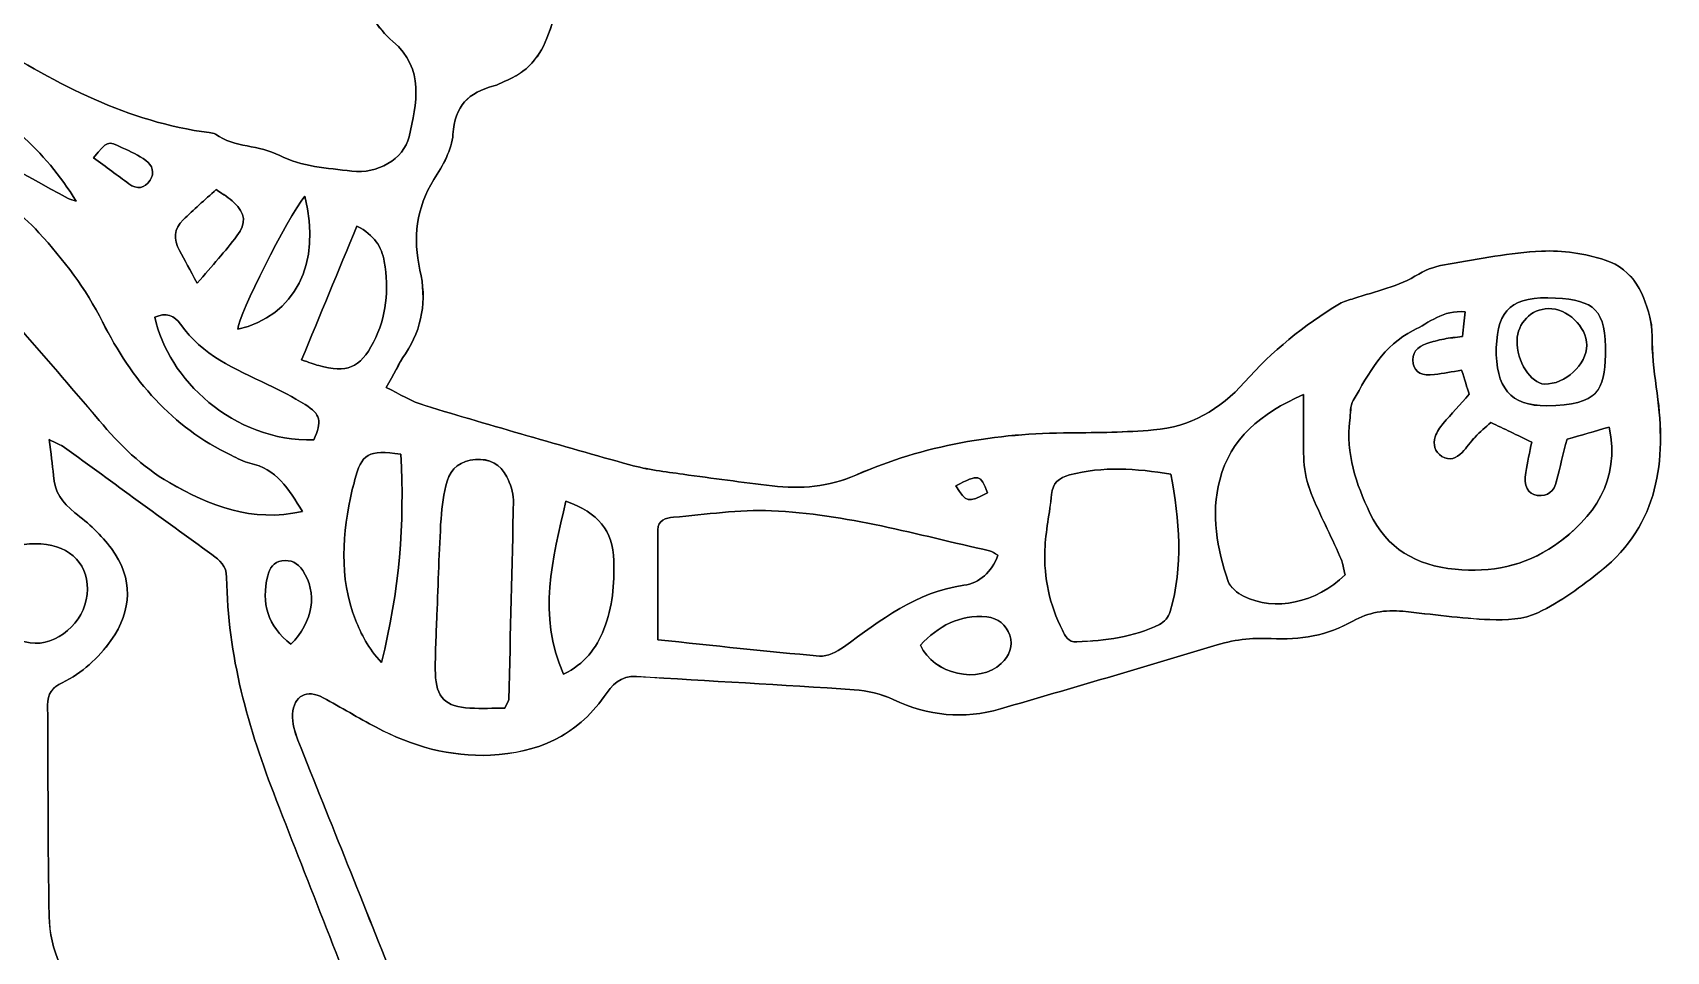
# Model space of a CAD drawing. Extents: x 0 to 300, y 0 to 232.
# Drawn here: x 148.93 to 198.82, y 76.62 to 104.66 of the extents above; entities that cross this region are included whole.
import ezdxf

# ---------------------------------------------------------------- set-up
doc = ezdxf.new("R2010")
doc.units = 0
doc.layers.get('0').update_dxf_attribs({"linetype": 'CONTINUOUS'})

msp = doc.modelspace()

# ---------------------------------------------------------------- linework, layer by layer
at = {"color": 7}
for points in [[(150.793053, 100.84202)], [(150.793053, 100.84202)], [(150.257763, 99.521182)], [(150.257763, 99.521182)], [(157.239132, 99.670994)], [(157.239132, 99.670994)], [(158.834555, 98.759385)], [(158.834555, 98.759385)], [(153.957427, 97.015438)], [(153.957427, 97.015438)], [(152.665492, 95.976482)], [(152.665492, 95.976482)], [(193.624642, 95.045413)], [(193.624642, 95.045413)], [(196.386082, 95.120677)], [(196.386082, 95.120677)], [(187.741467, 93.61497)], [(187.741467, 93.61497)], [(194.706381, 92.166355)], [(194.706381, 92.166355)], [(177.116095, 90.828918)], [(177.116095, 90.828918)], [(183.686804, 91.189784)], [(183.686804, 91.189784)], [(165.214529, 90.36088)], [(165.214529, 90.36088)], [(157.169878, 90.044514)], [(157.169878, 90.044514)], [(149.007181, 89.061505)], [(149.007181, 89.061505)], [(156.81588, 85.990853)], [(156.81588, 85.990853)], [(168.022902, 86.129218)], [(168.022902, 86.129218)], [(176.038935, 85.96753)], [(176.038935, 85.96753)], [(159.585334, 85.432527)], [(159.585334, 85.432527)], [(163.354538, 84.041576)], [(163.354538, 84.041576)]]:
    msp.add_lwpolyline(points, close=True, dxfattribs=at)
for points in [[(164.683675, 104.623815), (164.979723, 105.489207), (165.288076, 106.351451), (165.631485, 107.198813)], [(165.631914, 107.198527), (165.288505, 106.351165), (164.980152, 105.488921), (164.684104, 104.623529)], [(159.928028, 104.398453), (159.455411, 104.803819), (159.125881, 105.337105), (158.972062, 105.95653)], [(158.972205, 105.95653), (159.125881, 105.337105), (159.455554, 104.803819), (159.928171, 104.398453)], [(147.593765, 104.366688), (149.692855, 103.096216), (151.833011, 101.930198), (154.321727, 101.612688)], [(154.32187, 101.612688), (151.833154, 101.930198), (149.692998, 103.096216), (147.593908, 104.366688)], [(160.424254, 101.488202), (160.653766, 102.496538), (160.912897, 103.553523), (159.928028, 104.398453)], [(159.928171, 104.398453), (160.91304, 103.553523), (160.653909, 102.496538), (160.424397, 101.488202)], [(163.33007, 103.170622), (164.016459, 103.436478), (164.44615, 103.92927), (164.683675, 104.623815)], [(164.684104, 104.623529), (164.446579, 103.928984), (164.016889, 103.436191), (163.330499, 103.170335)], [(150.257763, 99.521182), (149.296933, 101.086413), (147.996842, 102.229966), (146.347905, 102.962716)], [(146.347905, 102.962573), (147.996842, 102.229966), (149.296933, 101.086556), (150.257763, 99.521182)], [(161.766269, 101.558315), (161.817781, 102.42528), (162.246613, 102.838945), (163.014706, 103.036835)], [(163.015135, 103.036549), (162.247186, 102.838659), (161.818353, 102.424994), (161.766699, 101.558028)], [(163.014706, 103.036835), (163.124024, 103.065023), (163.22347, 103.129269), (163.33007, 103.170622)], [(163.330499, 103.170335), (163.223899, 103.129126), (163.124453, 103.06488), (163.015135, 103.036549)], [(145.69371, 101.991726), (147.130449, 101.190867), (148.570765, 100.396876), (150.01151, 99.603314)], [(150.01151, 99.603171), (148.570908, 100.396732), (147.130449, 101.190867), (145.69371, 101.991583)], [(150.793053, 100.84202), (151.210581, 101.363001), (151.213157, 101.368581), (151.669462, 101.151947)], [(151.669462, 101.151947), (151.213014, 101.368438), (151.210581, 101.362857), (150.793053, 100.84202)], [(154.321727, 101.612688), (154.388835, 101.604103), (154.46739, 101.600096), (154.518186, 101.563323)], [(154.518329, 101.563323), (154.467533, 101.600096), (154.388978, 101.604103), (154.32187, 101.612688)], [(154.518186, 101.563323), (155.099406, 101.143791), (155.841313, 101.244954), (156.481915, 100.910273)], [(156.482058, 100.910273), (155.841456, 101.245097), (155.099549, 101.143934), (154.518329, 101.563323)], [(158.679878, 100.436511), (159.446968, 100.339927), (160.266429, 100.79523), (160.424254, 101.488202)], [(160.424397, 101.488202), (160.266429, 100.79523), (159.447112, 100.34007), (158.680021, 100.436511)], [(161.18648, 100.184677), (161.449188, 100.604924), (161.738367, 101.088416), (161.766269, 101.558315)], [(161.766699, 101.558028), (161.73894, 101.088273), (161.449617, 100.604638), (161.186909, 100.184391)], [(150.793053, 100.84202), (151.176813, 100.559995), (151.52337, 100.304584), (151.870786, 100.050318)], [(151.870786, 100.050318), (151.52337, 100.304584), (151.17667, 100.559995), (150.793053, 100.84202)], [(152.387474, 100.759459), (152.16855, 100.918572), (151.916001, 101.035045), (151.669462, 101.151947)], [(151.669462, 101.151947), (151.916001, 101.035045), (152.168407, 100.918572), (152.387474, 100.759459)], [(156.481915, 100.910273), (157.123375, 100.575019), (157.933678, 100.530519), (158.679878, 100.436511)], [(158.680021, 100.436511), (157.933821, 100.530376), (157.123518, 100.575019), (156.482058, 100.910273)], [(152.517111, 100.156775), (152.671359, 100.38643), (152.585793, 100.61537), (152.387474, 100.759459)], [(152.387474, 100.759459), (152.585936, 100.61537), (152.671359, 100.386573), (152.517111, 100.156775)], [(149.120649, 98.557775), (148.559461, 99.170904), (147.904694, 99.671423), (147.134455, 99.998664)], [(147.134741, 99.998664), (147.90498, 99.671423), (148.559747, 99.170904), (149.120935, 98.557775)], [(151.870786, 100.050318), (152.121904, 99.866308), (152.349556, 99.907374), (152.517111, 100.156775)], [(152.517111, 100.156775), (152.349556, 99.907374), (152.121904, 99.866308), (151.870786, 100.050318)], [(154.539219, 99.875036), (154.183934, 99.552947), (153.843529, 99.262051), (153.524159, 98.949548)], [(153.524302, 98.949548), (153.843529, 99.262051), (154.183934, 99.552947), (154.539363, 99.875036)], [(155.079231, 99.482548), (154.939291, 99.620627), (154.759288, 99.717784), (154.539219, 99.875036)], [(154.539363, 99.875036), (154.759431, 99.71764), (154.939578, 99.620627), (155.079374, 99.482548)], [(160.758935, 97.415367), (160.537866, 98.387502), (160.640173, 99.3107), (161.18648, 100.184677)], [(161.186909, 100.184391), (160.640602, 99.310557), (160.538295, 98.387215), (160.759365, 97.415081)], [(150.01151, 99.603314), (150.085772, 99.562105), (150.175202, 99.547939), (150.257763, 99.521182)], [(150.257763, 99.521182), (150.175345, 99.547939), (150.085916, 99.562105), (150.01151, 99.603171)], [(155.171236, 98.457471), (155.467283, 98.849387), (155.426217, 99.140283), (155.079231, 99.482548)], [(155.079374, 99.482548), (155.42636, 99.140283), (155.467426, 98.849387), (155.171379, 98.457471)], [(157.239132, 99.670994), (156.688676, 98.968436), (155.240776, 96.073781), (155.192413, 95.610321)], [(155.192413, 95.610321), (156.937218, 96.003525), (157.767983, 97.6134), (157.239132, 99.670994)], [(157.239132, 99.670994), (157.767983, 97.6134), (156.937362, 96.003525), (155.192413, 95.610321)], [(155.192413, 95.610321), (155.240776, 96.073781), (156.688676, 98.968436), (157.239132, 99.670994)], [(153.524159, 98.949548), (153.245711, 98.677253), (153.226823, 98.352874), (153.411549, 98.014473)], [(153.411692, 98.014473), (153.226966, 98.352874), (153.245854, 98.677253), (153.524302, 98.949548)], [(151.067065, 95.831248), (150.5561, 96.847024), (149.878868, 97.7293), (149.120649, 98.557775)], [(149.120935, 98.557775), (149.879154, 97.7293), (150.556243, 96.847024), (151.067351, 95.831248)], [(153.957427, 97.015438), (154.419169, 97.559313), (154.818669, 97.990578), (155.171236, 98.457471)], [(155.171379, 98.457471), (154.818669, 97.990721), (154.419169, 97.559313), (153.957427, 97.015438)], [(157.143264, 94.677106), (157.708316, 96.041014), (158.260489, 97.373728), (158.834555, 98.759385)], [(158.834555, 98.759385), (158.260489, 97.373728), (157.708316, 96.041014), (157.143407, 94.67725)], [(159.66904, 97.675499), (159.590771, 98.129229), (159.367412, 98.474928), (158.834555, 98.759385)], [(158.834555, 98.759385), (159.367412, 98.474928), (159.590771, 98.129229), (159.668897, 97.675356)], [(146.422453, 98.063695), (147.944329, 96.325471), (149.46878, 94.589108), (150.963326, 92.827418)], [(150.963613, 92.827418), (149.469066, 94.589108), (147.944472, 96.325328), (146.422739, 98.063695)], [(153.411549, 98.014473), (153.573094, 97.718569), (153.734783, 97.422664), (153.957427, 97.015438)], [(153.957427, 97.015438), (153.734783, 97.422664), (153.573094, 97.718569), (153.411692, 98.014473)], [(194.999424, 97.994012), (194.047465, 97.948367), (193.100656, 97.756773), (192.156424, 97.598662)], [(192.156853, 97.598375), (193.101229, 97.756344), (194.047894, 97.947938), (194.999853, 97.993725)], [(196.951134, 97.720429), (196.332997, 97.920465), (195.646751, 98.025205), (194.999424, 97.994012)], [(194.999853, 97.993725), (195.647037, 98.024918), (196.333283, 97.920179), (196.951563, 97.720143)], [(159.668897, 97.675356), (159.816134, 96.819695), (159.737436, 95.98707), (159.338222, 95.213541)], [(159.338365, 95.213684), (159.737436, 95.987213), (159.816277, 96.819838), (159.66904, 97.675499)], [(160.312217, 94.858398), (160.833341, 95.649384), (160.968701, 96.49274), (160.758935, 97.415367)], [(160.759365, 97.415081), (160.96913, 96.492454), (160.83377, 95.649098), (160.312646, 94.858112)], [(191.254116, 97.29503), (190.63927, 96.909697), (189.944867, 96.768183), (189.274361, 96.54926)], [(189.27479, 96.548974), (189.945297, 96.767897), (190.639699, 96.90941), (191.254545, 97.294744)], [(192.156424, 97.598662), (191.845781, 97.546721), (191.516538, 97.459438), (191.254116, 97.29503)], [(191.254545, 97.294744), (191.516967, 97.459152), (191.846211, 97.546435), (192.156853, 97.598375)], [(198.344088, 95.826097), (198.167375, 96.667164), (197.818958, 97.439406), (196.951134, 97.720429)], [(196.951563, 97.720143), (197.819387, 97.439119), (198.167805, 96.666878), (198.344517, 95.825811)], [(188.833795, 96.384566), (187.750339, 95.732232), (186.774484, 94.940244), (185.93728, 93.995296)], [(185.93771, 93.99501), (186.775056, 94.939958), (187.750768, 95.732089), (188.834224, 96.38428)], [(189.274361, 96.54926), (189.125121, 96.500467), (188.965865, 96.464123), (188.833795, 96.384566)], [(188.834224, 96.38428), (188.966294, 96.46398), (189.12555, 96.500324), (189.27479, 96.548974)], [(195.431691, 96.561708), (194.118579, 96.635971), (193.655263, 96.223164), (193.624642, 95.045413)], [(193.624642, 95.045413), (193.655263, 96.223164), (194.118579, 96.635971), (195.431691, 96.561852)], [(195.431691, 96.561852), (196.604004, 96.495745), (196.992343, 96.220588), (196.956285, 94.827634)], [(196.956285, 94.827491), (196.992343, 96.220445), (196.604004, 96.495602), (195.431691, 96.561708)], [(154.997814, 91.760989), (153.177458, 92.62452), (151.951058, 94.074709), (151.067065, 95.831248)], [(151.067351, 95.831248), (151.951344, 94.074709), (153.177744, 92.62452), (154.9981, 91.760989)], [(153.447464, 95.768147), (153.274042, 96.01998), (152.986437, 96.131731), (152.665492, 95.976482)], [(152.665492, 95.976482), (152.986437, 96.131731), (153.274042, 96.020123), (153.447464, 95.768147)], [(152.665492, 95.976482), (153.048966, 94.100036), (155.055764, 92.170934), (157.520871, 92.228741)], [(157.520871, 92.228741), (155.055764, 92.170934), (153.048823, 94.099893), (152.665492, 95.976482)], [(191.089422, 95.571688), (191.569051, 95.807066), (191.995021, 96.206709), (192.670965, 96.141461)], [(192.671252, 96.141318), (191.995308, 96.206566), (191.569337, 95.80678), (191.089708, 95.571545)], [(192.670965, 96.141461), (192.643636, 95.890772), (192.618166, 95.656395), (192.588976, 95.389681)], [(192.589263, 95.389538), (192.618452, 95.656252), (192.643922, 95.890629), (192.671252, 96.141318)], [(195.213196, 96.240907), (194.683774, 96.226312), (194.268677, 95.802917), (194.258948, 95.267627)], [(194.258948, 95.267627), (194.268677, 95.802917), (194.683774, 96.226312), (195.213196, 96.240907)], [(195.213196, 96.240907), (195.791698, 96.256933), (196.384795, 95.690593), (196.386082, 95.120677)], [(196.386082, 95.120677), (196.384651, 95.69045), (195.791698, 96.25679), (195.213196, 96.240907)], [(198.381291, 95.210393), (198.376712, 95.416152), (198.386013, 95.62692), (198.344088, 95.826097)], [(198.344517, 95.825811), (198.386442, 95.626633), (198.377141, 95.415866), (198.38172, 95.210106)], [(156.104451, 93.922607), (155.115718, 94.390646), (154.104807, 94.813469), (153.447464, 95.768147)], [(153.447464, 95.768147), (154.10495, 94.813326), (155.115718, 94.390503), (156.104451, 93.922607)], [(189.253184, 93.434251), (189.731381, 94.258433), (190.179817, 95.12497), (191.089422, 95.571688)], [(191.089708, 95.571545), (190.180103, 95.124826), (189.731668, 94.258147), (189.25347, 93.434108)], [(192.02693, 95.310697), (191.849072, 95.274925), (191.671644, 95.230139), (191.500369, 95.170614)], [(191.500655, 95.170471), (191.671787, 95.229996), (191.849359, 95.274782), (192.027216, 95.310554)], [(192.588976, 95.389681), (192.379211, 95.361207), (192.201067, 95.345753), (192.02693, 95.310697)], [(192.027216, 95.310554), (192.201353, 95.34561), (192.379497, 95.361063), (192.589263, 95.389538)], [(159.338222, 95.213541), (158.927276, 94.417117), (158.522196, 94.262154), (157.668537, 94.501109)], [(157.66868, 94.501252), (158.522339, 94.262154), (158.927419, 94.417117), (159.338365, 95.213684)], [(159.727133, 93.831461), (159.949634, 94.224951), (160.111895, 94.554195), (160.312217, 94.858398)], [(160.312646, 94.858112), (160.112467, 94.553908), (159.950063, 94.224665), (159.727563, 93.831175)], [(191.500369, 95.170614), (191.215053, 95.071455), (191.019023, 94.894313), (191.085988, 94.55863)], [(191.086274, 94.558487), (191.01931, 94.894313), (191.215339, 95.071312), (191.500655, 95.170471)], [(193.624642, 95.045413), (193.593163, 93.83189), (194.06206, 93.26226), (195.160397, 93.273993)], [(195.160397, 93.274136), (194.061916, 93.26226), (193.593163, 93.831747), (193.624642, 95.045413)], [(194.258948, 95.267627), (194.247214, 94.628171), (194.674044, 93.952513), (195.099013, 93.937918)], [(195.099013, 93.937918), (194.674044, 93.952513), (194.247214, 94.628171), (194.258948, 95.267627)], [(195.099013, 93.937918), (195.719439, 93.916884), (196.387656, 94.530871), (196.386082, 95.120677)], [(196.386082, 95.120677), (196.387656, 94.530871), (195.719439, 93.916884), (195.099013, 93.937918)], [(196.956285, 94.827634), (196.929098, 93.777374), (196.767124, 93.291307), (195.160397, 93.274136)], [(195.160397, 93.273993), (196.767124, 93.291164), (196.928955, 93.777374), (196.956285, 94.827491)], [(198.535253, 93.655464), (198.464424, 94.175013), (198.393167, 94.687409), (198.381291, 95.210393)], [(198.38172, 95.210106), (198.393596, 94.687123), (198.464854, 94.174727), (198.535682, 93.655177)], [(157.668537, 94.501109), (157.51758, 94.543463), (157.370916, 94.600269), (157.143264, 94.677106)], [(157.143407, 94.67725), (157.371059, 94.600412), (157.517723, 94.543463), (157.66868, 94.501252)], [(191.085988, 94.55863), (191.139503, 94.289483), (191.363577, 94.177446), (191.741042, 94.226668)], [(191.741328, 94.226525), (191.363864, 94.177303), (191.139789, 94.28934), (191.086274, 94.558487)], [(191.741042, 94.226668), (192.005467, 94.261009), (192.267746, 94.311376), (192.565939, 94.360454)], [(192.566226, 94.360311), (192.268032, 94.311232), (192.005753, 94.261009), (191.741328, 94.226525)], [(192.565939, 94.360454), (192.656943, 94.069558), (192.730204, 93.835324), (192.79631, 93.623412)], [(192.796596, 93.623269), (192.73049, 93.835181), (192.657086, 94.069415), (192.566226, 94.360311)], [(157.250579, 93.313199), (156.886279, 93.544428), (156.495365, 93.737596), (156.104451, 93.922607)], [(156.104451, 93.922607), (156.495222, 93.737596), (156.886279, 93.544428), (157.250579, 93.313199)], [(160.911752, 93.277856), (160.508819, 93.398336), (160.140512, 93.634573), (159.727133, 93.831461)], [(159.727563, 93.831175), (160.141085, 93.634287), (160.509248, 93.39805), (160.912182, 93.27757)], [(185.93728, 93.995296), (185.186502, 93.147933), (184.27432, 92.630959), (183.154377, 92.535949)], [(183.154806, 92.535663), (184.27475, 92.630673), (185.186931, 93.147647), (185.93771, 93.99501)], [(157.520871, 92.228741), (157.762403, 92.80896), (157.728777, 93.009568), (157.250579, 93.313199)], [(157.250579, 93.313199), (157.728777, 93.009568), (157.762259, 92.80896), (157.520871, 92.228741)], [(187.741467, 93.61497), (186.409039, 93.035324), (185.508734, 92.274672), (185.177916, 91.004916)], [(185.178059, 91.005059), (185.508734, 92.274672), (186.409182, 93.035324), (187.741467, 93.61497)], [(187.751054, 91.584276), (187.717285, 92.217294), (187.741467, 92.85346), (187.741467, 93.61497)], [(187.741467, 93.61497), (187.741467, 92.85346), (187.717285, 92.217294), (187.751197, 91.584419)], [(189.15288, 92.833141), (189.178778, 93.035896), (189.157745, 93.269844), (189.253184, 93.434251)], [(189.25347, 93.434108), (189.158031, 93.2697), (189.178922, 93.035753), (189.153166, 92.832998)], [(192.79631, 93.623412), (192.512568, 93.306617), (192.249144, 93.025021), (192.001317, 92.730405)], [(192.001603, 92.730262), (192.249287, 93.025021), (192.512711, 93.306474), (192.796596, 93.623269)], [(196.830941, 88.242187), (198.588767, 89.657893), (198.815274, 91.603593), (198.535253, 93.655464)], [(198.535682, 93.655177), (198.815704, 91.603307), (198.589196, 89.657606), (196.83137, 88.241901)], [(150.963326, 92.827418), (151.591766, 92.086512), (152.263417, 91.410282), (153.108347, 90.92679)], [(153.108633, 90.92679), (152.263703, 91.410282), (151.591909, 92.086512), (150.963613, 92.827418)], [(167.170245, 91.469234), (165.078596, 92.052457), (162.992241, 92.655999), (160.911752, 93.277856)], [(160.912182, 93.27757), (162.99267, 92.655713), (165.079025, 92.052314), (167.170674, 91.468948)], [(189.764864, 89.997582), (189.341039, 90.88644), (189.023958, 91.816793), (189.15288, 92.833141)], [(189.153166, 92.832998), (189.024387, 91.816507), (189.341326, 90.886296), (189.76515, 89.997439)], [(180.617583, 92.448094), (178.349078, 92.439651), (176.154835, 92.070773), (174.066191, 91.157733)], [(174.06662, 91.157447), (176.155265, 92.070486), (178.349507, 92.439365), (180.618012, 92.447807)], [(183.154377, 92.535949), (182.312165, 92.464406), (181.463658, 92.451241), (180.617583, 92.448094)], [(180.618012, 92.447807), (181.463944, 92.450955), (182.312594, 92.464119), (183.154806, 92.535663)], [(191.761217, 92.327042), (191.69182, 92.095527), (191.730453, 91.871738), (191.963542, 91.728794)], [(191.963828, 91.728651), (191.730739, 91.871595), (191.692106, 92.095384), (191.761503, 92.326899)], [(192.001317, 92.730405), (191.901442, 92.611499), (191.805145, 92.472848), (191.761217, 92.327042)], [(191.761503, 92.326899), (191.805431, 92.472848), (191.901585, 92.611356), (192.001603, 92.730262)], [(192.576671, 91.846841), (192.719186, 91.994078), (192.832368, 92.169646), (192.974597, 92.317169)], [(192.974883, 92.317026), (192.832654, 92.169503), (192.719472, 91.993935), (192.576957, 91.846698)], [(192.974597, 92.317169), (193.128415, 92.476711), (193.300835, 92.618224), (193.456944, 92.76031)], [(193.45723, 92.760167), (193.301122, 92.618224), (193.128702, 92.476711), (192.974883, 92.317026)], [(193.456944, 92.76031), (193.871038, 92.563422), (194.235338, 92.390143), (194.706381, 92.166355)], [(194.706381, 92.166355), (194.235338, 92.390143), (193.871038, 92.563422), (193.45723, 92.760167)], [(197.071899, 92.621515), (197.412304, 91.000194), (196.609728, 89.840758), (195.401356, 89.01214)], [(195.401642, 89.011997), (196.609871, 89.840615), (197.41259, 91.000051), (197.072186, 92.621372)], [(195.78297, 92.251492), (196.206937, 92.373116), (196.638488, 92.497172), (197.071899, 92.621515)], [(197.072186, 92.621372), (196.638917, 92.497029), (196.207223, 92.372973), (195.783256, 92.251349)], [(149.905053, 91.99651), (149.786577, 92.082363), (149.643776, 92.134733), (149.4363, 92.241905)], [(149.4363, 92.241905), (149.486809, 91.819368), (149.54061, 91.484258), (149.56379, 91.147144)], [(149.563933, 91.147288), (149.540896, 91.484401), (149.486952, 91.819511), (149.436443, 92.242048)], [(149.436443, 92.242048), (149.643919, 92.134876), (149.78672, 92.082506), (149.905196, 91.996653)], [(154.402714, 88.729972), (152.904448, 89.820153), (151.406468, 90.910621), (149.905053, 91.99651)], [(149.905196, 91.996653), (151.406468, 90.910764), (152.904591, 89.820297), (154.402857, 88.730115)], [(158.764013, 90.981306), (158.966911, 91.807349), (159.180397, 91.941135), (160.172564, 91.793899)], [(160.172564, 91.793756), (159.180397, 91.940992), (158.966911, 91.807349), (158.764013, 90.981163)], [(160.172564, 91.793899), (160.295762, 89.693235), (160.129065, 87.612174), (159.585334, 85.432527)], [(159.585334, 85.432527), (160.129065, 87.612031), (160.295762, 89.693092), (160.172564, 91.793756)], [(191.963542, 91.728794), (192.203499, 91.5817), (192.405682, 91.670128), (192.576671, 91.846841)], [(192.576957, 91.846698), (192.405968, 91.669985), (192.203786, 91.581414), (191.963828, 91.728651)], [(194.706381, 92.166355), (194.644997, 91.858002), (194.576744, 91.54922), (194.52323, 91.238005)], [(194.523516, 91.237862), (194.576744, 91.54922), (194.644997, 91.857859), (194.706381, 92.166355)], [(195.464028, 90.977014), (195.563331, 91.396402), (195.672936, 91.813216), (195.78297, 92.251492)], [(195.783256, 92.251349), (195.673079, 91.813072), (195.563617, 91.396116), (195.464314, 90.976871)], [(155.563867, 91.519457), (155.366836, 91.559665), (155.183541, 91.67299), (154.997814, 91.760989)], [(154.9981, 91.760989), (155.183827, 91.67299), (155.367122, 91.559665), (155.564153, 91.519457)], [(157.169878, 90.044514), (156.747485, 90.736627), (156.372596, 91.354049), (155.563867, 91.519457)], [(155.564153, 91.519457), (156.372596, 91.354049), (156.747485, 90.736627), (157.169878, 90.044514)], [(162.449654, 91.631352), (162.017531, 91.595007), (161.701451, 91.376656), (161.585264, 90.967141)], [(161.585264, 90.966998), (161.701451, 91.37637), (162.017531, 91.594864), (162.449654, 91.631209)], [(163.406765, 91.107795), (163.215171, 91.485546), (162.885355, 91.667839), (162.449654, 91.631352)], [(162.449654, 91.631209), (162.885498, 91.667696), (163.215314, 91.48526), (163.406765, 91.107652)], [(168.790136, 91.183489), (168.247263, 91.260756), (167.696091, 91.322712), (167.170245, 91.469234)], [(167.170674, 91.468948), (167.69652, 91.322426), (168.247692, 91.26047), (168.790565, 91.183202)], [(183.686804, 91.189784), (182.622378, 91.353047), (181.60975, 91.435465), (180.592257, 91.160738)], [(180.5924, 91.160595), (181.60975, 91.435322), (182.622235, 91.352904), (183.686804, 91.189784)], [(187.971122, 90.596974), (187.844204, 90.905184), (187.76894, 91.251169), (187.751054, 91.584276)], [(187.751197, 91.584419), (187.769083, 91.251312), (187.844347, 90.905327), (187.971265, 90.597117)], [(149.56379, 91.147144), (149.597702, 90.653637), (149.831363, 90.311515), (150.224281, 90.008456)], [(150.224424, 90.008599), (149.831506, 90.311658), (149.597845, 90.65378), (149.563933, 91.147288)], [(153.108347, 90.92679), (154.337037, 90.223946), (155.611801, 89.702679), (157.169878, 90.044514)], [(157.169878, 90.044514), (155.611658, 89.702679), (154.337037, 90.223946), (153.108633, 90.92679)], [(158.691182, 90.717167), (158.711071, 90.806311), (158.742264, 90.892735), (158.764013, 90.981306)], [(158.764013, 90.981163), (158.742407, 90.892592), (158.711071, 90.806168), (158.691182, 90.717024)], [(161.585264, 90.967141), (161.480667, 90.598262), (161.423862, 90.208492), (161.400968, 89.824875)], [(161.400968, 89.824732), (161.423862, 90.208492), (161.480667, 90.598119), (161.585264, 90.966998)], [(163.610092, 90.397367), (163.613812, 90.63432), (163.516942, 90.890732), (163.406765, 91.107795)], [(163.406765, 91.107652), (163.516942, 90.890589), (163.613812, 90.634177), (163.610092, 90.397224)], [(171.510224, 90.828775), (170.602622, 90.939525), (169.695448, 91.05471), (168.790136, 91.183489)], [(168.790565, 91.183202), (169.695878, 91.054567), (170.603051, 90.939382), (171.510653, 90.828489)], [(174.066191, 91.157733), (173.246015, 90.799156), (172.388493, 90.72146), (171.510224, 90.828775)], [(171.510653, 90.828489), (172.389066, 90.721174), (173.246444, 90.79887), (174.06662, 91.157447)], [(178.090663, 90.613715), (177.858289, 91.185635), (177.842836, 91.189498), (177.116095, 90.828918)], [(177.116095, 90.828918), (177.842836, 91.189498), (177.858432, 91.185635), (178.090663, 90.613715)], [(177.116095, 90.828918), (177.451063, 90.312803), (177.477534, 90.307938), (178.090663, 90.613715)], [(178.090663, 90.613715), (177.477534, 90.307938), (177.45092, 90.312803), (177.116095, 90.828918)], [(180.592257, 91.160738), (180.265302, 91.07231), (180.078717, 90.921782), (180.044089, 90.568357)], [(180.044233, 90.568213), (180.07886, 90.921639), (180.265445, 91.072024), (180.5924, 91.160595)], [(183.666057, 86.99232), (184.06942, 88.384702), (183.95452, 89.779087), (183.686804, 91.189784)], [(183.686804, 91.189784), (183.95452, 89.77923), (184.069563, 88.384702), (183.6662, 86.992177)], [(185.177916, 91.004916), (184.904047, 89.954083), (185.093495, 88.913982), (185.43948, 87.908508)], [(185.439623, 87.908651), (185.093638, 88.913982), (184.90419, 89.954226), (185.178059, 91.005059)], [(194.52323, 91.238005), (194.453832, 90.831923), (194.577603, 90.577943), (194.875797, 90.539167)], [(194.876083, 90.539024), (194.577889, 90.5778), (194.454119, 90.83178), (194.523516, 91.237862)], [(194.875797, 90.539167), (195.199603, 90.497242), (195.389337, 90.661077), (195.464028, 90.977014)], [(195.464314, 90.976871), (195.389623, 90.660934), (195.199746, 90.497099), (194.876083, 90.539024)], [(158.789196, 86.738341), (158.273653, 88.052311), (158.394848, 89.382879), (158.691182, 90.717167)], [(158.691182, 90.717024), (158.394848, 89.382879), (158.273653, 88.052168), (158.789196, 86.738198)], [(163.468292, 84.304284), (163.520519, 86.335264), (163.577468, 88.366101), (163.610092, 90.397367)], [(163.610092, 90.397224), (163.577325, 88.365958), (163.520519, 86.335121), (163.468292, 84.304141)], [(165.145704, 85.082678), (164.334256, 86.878852), (164.81646, 88.607918), (165.214529, 90.36088)], [(165.214529, 90.36088), (164.81646, 88.607918), (164.334399, 86.878852), (165.145704, 85.082535)], [(166.673732, 88.544674), (166.641538, 89.464868), (166.212705, 90.008027), (165.214529, 90.36088)], [(165.214529, 90.36088), (166.212848, 90.008027), (166.641681, 89.464868), (166.673732, 88.544817)], [(180.044089, 90.568357), (179.988715, 90.002017), (179.861081, 89.440257), (179.839332, 88.873631)], [(179.839475, 88.873488), (179.861081, 89.440114), (179.988858, 90.001874), (180.044233, 90.568213)], [(188.850393, 88.675885), (188.56379, 89.319205), (188.238838, 89.94607), (187.971122, 90.596974)], [(187.971265, 90.597117), (188.238838, 89.946213), (188.563933, 89.319348), (188.850536, 88.676028)], [(150.224281, 90.008456), (150.634226, 89.691947), (151.030005, 89.326646), (151.336212, 88.912122)], [(151.336355, 88.912265), (151.030005, 89.326789), (150.634369, 89.69209), (150.224424, 90.008599)], [(161.400968, 89.824875), (161.342731, 88.845014), (161.313112, 87.863436), (161.276339, 86.882286)], [(161.276339, 86.882143), (161.313112, 87.863292), (161.342731, 88.845014), (161.400968, 89.824732)], [(168.497236, 89.871665), (168.266436, 89.853064), (168.02605, 89.787386), (168.024762, 89.481609)], [(168.024762, 89.481609), (168.026193, 89.787386), (168.266293, 89.853064), (168.497236, 89.871665)], [(171.493483, 90.069268), (170.499026, 90.110764), (169.495556, 89.95208), (168.497236, 89.871665)], [(168.497236, 89.871665), (169.495699, 89.95208), (170.499026, 90.110764), (171.493483, 90.069268)], [(178.15033, 88.845014), (175.945499, 89.333514), (173.763132, 89.974545), (171.493483, 90.069268)], [(171.493483, 90.069268), (173.763132, 89.974545), (175.945499, 89.333514), (178.15033, 88.845014)], [(192.366762, 88.280964), (191.177421, 88.393144), (190.278976, 88.919133), (189.764864, 89.997582)], [(189.76515, 89.997439), (190.279262, 88.91899), (191.177707, 88.393001), (192.367048, 88.280821)], [(168.024762, 89.481609), (168.020183, 88.389281), (168.022902, 87.296953), (168.022902, 86.129218)], [(168.022902, 86.129218), (168.022902, 87.296953), (168.020183, 88.389281), (168.024762, 89.481609)], [(149.007181, 89.061505), (148.081693, 89.051918), (147.438086, 88.535087), (147.427784, 87.793609)], [(147.427784, 87.793609), (147.438086, 88.535087), (148.081836, 89.051775), (149.007181, 89.061505)], [(150.605465, 87.671269), (150.607039, 88.521208), (149.974308, 89.071664), (149.007181, 89.061505)], [(149.007181, 89.061505), (149.974308, 89.071664), (150.607039, 88.521351), (150.605465, 87.671269)], [(151.336212, 88.912122), (152.009008, 88.001801), (151.974667, 87.031956), (151.323334, 86.111189)], [(151.323477, 86.111332), (151.97481, 87.032242), (152.009151, 88.001944), (151.336355, 88.912265)], [(178.407887, 88.710798), (178.307726, 88.764313), (178.233893, 88.826556), (178.15033, 88.845014)], [(178.15033, 88.845014), (178.233893, 88.826556), (178.307726, 88.764456), (178.407887, 88.710798)], [(179.839332, 88.873631), (179.806565, 88.019544), (179.983421, 87.195075), (180.37319, 86.425266)], [(180.373333, 86.425123), (179.983421, 87.194932), (179.806708, 88.019544), (179.839475, 88.873488)], [(195.401356, 89.01214), (194.460271, 88.36653), (193.473828, 88.17651), (192.366762, 88.280964)], [(192.367048, 88.280821), (193.474114, 88.17651), (194.460557, 88.36653), (195.401642, 89.011997)], [(154.855585, 88.028701), (154.852151, 88.399297), (154.642528, 88.555692), (154.402714, 88.729972)], [(154.402857, 88.730115), (154.642672, 88.555692), (154.852294, 88.399297), (154.855728, 88.028844)], [(156.11089, 88.078925), (156.172131, 88.321887), (156.286315, 88.502463), (156.544158, 88.540667)], [(156.544158, 88.540524), (156.286172, 88.50232), (156.171988, 88.321887), (156.11089, 88.078782)], [(156.544158, 88.540667), (156.814736, 88.580732), (157.022212, 88.47728), (157.179179, 88.243046)], [(157.179179, 88.242903), (157.022212, 88.477137), (156.814736, 88.580589), (156.544158, 88.540524)], [(166.673732, 88.544817), (166.698486, 87.832099), (166.645973, 87.126822), (166.376826, 86.454742)], [(166.376826, 86.454599), (166.645973, 87.126679), (166.698486, 87.831956), (166.673732, 88.544674)], [(177.366784, 87.793895), (177.83654, 87.859715), (178.219155, 88.197973), (178.407887, 88.710798)], [(178.407887, 88.710798), (178.219155, 88.197973), (177.83654, 87.859715), (177.366784, 87.793895)], [(189.011366, 88.109832), (188.962431, 88.286974), (188.931953, 88.492876), (188.850393, 88.675885)], [(188.850536, 88.676028), (188.932096, 88.493019), (188.962574, 88.287117), (189.011509, 88.109975)], [(156.370593, 81.238926), (155.518509, 83.424297), (154.877478, 85.660464), (154.855585, 88.028701)], [(154.855728, 88.028844), (154.877621, 85.660608), (155.518652, 83.42444), (156.370736, 81.239069)], [(156.81588, 85.990853), (156.110317, 86.560197), (155.901267, 87.246443), (156.11089, 88.078925)], [(156.11089, 88.078782), (155.901267, 87.246443), (156.11089, 86.560197), (156.81588, 85.990853)], [(157.179179, 88.243046), (157.630047, 87.570393), (157.505847, 86.681106), (156.81588, 85.990853)], [(156.81588, 85.990853), (157.505847, 86.681106), (157.630047, 87.570393), (157.179179, 88.242903)], [(185.43948, 87.908508), (185.502724, 87.72507), (185.719931, 87.553652), (185.907518, 87.461074)], [(185.907661, 87.461217), (185.719931, 87.553652), (185.502867, 87.725213), (185.439623, 87.908651)], [(185.907518, 87.461074), (186.86978, 86.987026), (188.116499, 87.251595), (189.011366, 88.109832)], [(189.011509, 88.109975), (188.116642, 87.251738), (186.86978, 86.987169), (185.907661, 87.461217)], [(194.89683, 86.956549), (195.586654, 87.294378), (196.228829, 87.757408), (196.830941, 88.242187)], [(196.83137, 88.241901), (196.229259, 87.756979), (195.587226, 87.294091), (194.89726, 86.956262)], [(147.427784, 87.793609), (147.415192, 86.902748), (148.193873, 86.029773), (149.007038, 86.022332)], [(149.007038, 86.022332), (148.19373, 86.029773), (147.415192, 86.902748), (147.427784, 87.793609)], [(149.007038, 86.022332), (149.833653, 86.014748), (150.603748, 86.809455), (150.605465, 87.671269)], [(150.605465, 87.671269), (150.603748, 86.809455), (149.833653, 86.014748), (149.007038, 86.022332)], [(173.695309, 85.908005), (174.823552, 86.72532), (175.910586, 87.589567), (177.366784, 87.793895)], [(177.366784, 87.793895), (175.910586, 87.589567), (174.823552, 86.72532), (173.695309, 85.908005)], [(161.276339, 86.882286), (161.254303, 86.28919), (161.215813, 85.695092), (161.22912, 85.102567)], [(161.22912, 85.102424), (161.215813, 85.695092), (161.254303, 86.28919), (161.276339, 86.882143)], [(178.065765, 86.827055), (177.226845, 86.912478), (176.586243, 86.539592), (176.038935, 85.96753)], [(176.038935, 85.96753), (176.586243, 86.539449), (177.226845, 86.912478), (178.065765, 86.827055)], [(178.767608, 86.266439), (178.663727, 86.5974), (178.410892, 86.791998), (178.065765, 86.827055)], [(178.065765, 86.827055), (178.410892, 86.791998), (178.66387, 86.597543), (178.767608, 86.266439)], [(183.337671, 86.5974), (183.480043, 86.667083), (183.6217, 86.839074), (183.666057, 86.99232)], [(183.6662, 86.992177), (183.621843, 86.839074), (183.480186, 86.667083), (183.337815, 86.597257)], [(189.246029, 86.701567), (189.7165, 86.966708), (190.233904, 87.052989), (190.772484, 86.998759)], [(190.772913, 86.998473), (190.234333, 87.052703), (189.71693, 86.966279), (189.246459, 86.701281)], [(190.772484, 86.998759), (191.658194, 86.909759), (192.542616, 86.780981), (193.430616, 86.745638)], [(193.431045, 86.745352), (192.543045, 86.780551), (191.658623, 86.90933), (190.772913, 86.998473)], [(193.430616, 86.745638), (193.920403, 86.726178), (194.472577, 86.748786), (194.89683, 86.956549)], [(194.89726, 86.956262), (194.473006, 86.748643), (193.920832, 86.726035), (193.431045, 86.745352)], [(159.585334, 85.432527), (159.175246, 85.879817), (158.962332, 86.29706), (158.789196, 86.738341)], [(158.789196, 86.738198), (158.962475, 86.29706), (159.175246, 85.879817), (159.585334, 85.432527)], [(166.376826, 86.454742), (166.140732, 85.865509), (165.782299, 85.384592), (165.145704, 85.082678)], [(165.145704, 85.082535), (165.782299, 85.384449), (166.140732, 85.865365), (166.376826, 86.454599)], [(180.37319, 86.425266), (180.466054, 86.241971), (180.547757, 86.052094), (180.812468, 86.064114)], [(180.812611, 86.06397), (180.547757, 86.051951), (180.466197, 86.241828), (180.373333, 86.425123)], [(180.812468, 86.064114), (181.684442, 86.103463), (182.544396, 86.208059), (183.337671, 86.5974)], [(183.337815, 86.597257), (182.544396, 86.207916), (181.684442, 86.103463), (180.812611, 86.06397)], [(186.748871, 86.164275), (187.626282, 86.117628), (188.466204, 86.262146), (189.246029, 86.701567)], [(189.246459, 86.701281), (188.466633, 86.26186), (187.626711, 86.117342), (186.7493, 86.163988)], [(151.323334, 86.111189), (150.932706, 85.558873), (150.444492, 85.116018), (149.837373, 84.818968)], [(149.837516, 84.819112), (150.444635, 85.116161), (150.932706, 85.559016), (151.323477, 86.111332)], [(168.022902, 86.129218), (169.739662, 85.951504), (171.349108, 85.770212), (172.962273, 85.63385)], [(172.962273, 85.63385), (171.349108, 85.770355), (169.739662, 85.951504), (168.022902, 86.129218)], [(172.962273, 85.63385), (173.199226, 85.613675), (173.488977, 85.758479), (173.695309, 85.908005)], [(173.695309, 85.908005), (173.488977, 85.758479), (173.199226, 85.613675), (172.962273, 85.63385)], [(176.038935, 85.96753), (176.438148, 85.065937), (177.837112, 84.766169), (178.508191, 85.404052)], [(178.508191, 85.404052), (177.837255, 84.766312), (176.438148, 85.06608), (176.038935, 85.96753)], [(178.483294, 84.020828), (180.656217, 84.654704), (182.831, 85.281999), (184.994049, 85.947641)], [(184.994478, 85.947354), (182.831429, 85.281856), (180.656646, 84.654418), (178.483723, 84.020542)], [(178.508191, 85.404052), (178.755589, 85.639288), (178.871919, 85.933904), (178.767608, 86.266439)], [(178.767608, 86.266439), (178.871919, 85.933904), (178.755589, 85.639145), (178.508191, 85.404052)], [(184.994049, 85.947641), (185.576987, 86.127072), (186.147762, 86.196183), (186.748871, 86.164275)], [(186.7493, 86.163988), (186.148191, 86.19604), (185.577559, 86.126786), (184.994478, 85.947354)], [(149.837373, 84.818968), (149.539752, 84.673306), (149.384216, 84.487006), (149.387507, 84.134153)], [(149.38765, 84.134296), (149.384359, 84.487149), (149.539752, 84.673592), (149.837516, 84.819112)], [(161.22912, 85.102567), (161.245861, 84.363379), (161.539619, 84.082212), (162.283959, 84.044723)], [(162.283959, 84.04458), (161.539619, 84.082069), (161.245861, 84.363236), (161.22912, 85.102424)], [(166.380117, 84.398006), (166.61707, 84.738983), (166.87663, 85.041326), (167.373572, 85.009561)], [(167.374001, 85.009275), (166.876916, 85.04104), (166.617499, 84.738553), (166.380547, 84.39772)], [(167.373572, 85.009561), (169.588992, 84.868477), (171.806414, 84.757012), (174.021262, 84.606341)], [(174.021691, 84.606055), (171.806844, 84.756869), (169.589421, 84.86819), (167.374001, 85.009275)], [(156.869395, 83.855562), (156.899443, 84.427768), (157.301519, 84.63038), (157.804184, 84.358228)], [(157.804613, 84.357941), (157.301805, 84.630093), (156.899873, 84.427482), (156.869824, 83.855276)], [(157.804184, 84.358228), (158.3472, 84.06404), (158.877195, 83.745528), (159.423359, 83.457637)], [(159.423788, 83.45735), (158.877624, 83.745242), (158.347629, 84.063754), (157.804613, 84.357941)], [(162.916691, 82.607841), (164.333827, 82.673662), (165.539194, 83.188489), (166.380117, 84.398006)], [(166.380547, 84.39772), (165.539623, 83.188203), (164.334256, 82.673375), (162.91712, 82.607555)], [(163.354538, 84.041576), (163.434237, 84.222152), (163.467147, 84.262788), (163.468292, 84.304284)], [(163.468292, 84.304141), (163.466861, 84.262645), (163.434094, 84.222009), (163.354538, 84.041576)], [(174.021262, 84.606341), (174.423909, 84.579154), (174.845873, 84.478564), (175.209744, 84.307432)], [(175.210174, 84.307145), (174.846303, 84.478278), (174.424482, 84.578725), (174.021691, 84.606055)], [(175.209744, 84.307432), (176.274743, 83.806483), (177.358056, 83.692443), (178.483294, 84.020828)], [(178.483723, 84.020542), (177.358485, 83.692157), (176.275172, 83.806197), (175.210174, 84.307145)], [(149.387507, 84.134153), (149.407539, 81.983409), (149.391227, 79.832092), (149.434582, 77.681634)], [(149.434726, 77.681777), (149.39137, 79.832092), (149.407682, 81.983409), (149.38765, 84.134296)], [(157.031799, 83.062859), (156.933355, 83.311258), (156.855802, 83.594142), (156.869395, 83.855562)], [(156.869824, 83.855276), (156.856088, 83.593856), (156.933641, 83.310972), (157.032228, 83.062573)], [(162.283959, 84.044723), (162.643251, 84.026551), (163.00426, 84.041576), (163.354538, 84.041576)], [(163.354538, 84.041576), (163.00426, 84.041576), (162.643251, 84.026694), (162.283959, 84.04458)], [(159.423359, 83.457637), (160.514972, 82.88214), (161.677555, 82.550034), (162.916691, 82.607841)], [(162.91712, 82.607555), (161.677985, 82.549891), (160.515401, 82.881854), (159.423788, 83.45735)], [(160.059382, 75.481525), (159.062064, 78.01331), (158.034841, 80.533363), (157.031799, 83.062859)], [(157.032228, 83.062573), (158.03527, 80.532934), (159.062493, 78.013024), (160.059811, 75.481239)], [(159.438669, 73.383151), (158.427186, 76.006083), (157.39152, 78.619857), (156.370593, 81.238926)], [(156.370736, 81.239069), (157.391807, 78.619857), (158.427329, 76.006226), (159.438813, 73.383294)], [(149.434582, 77.681634), (149.444455, 77.192276), (149.559498, 76.66829), (149.766259, 76.225722)], [(149.766402, 76.225865), (149.559641, 76.668434), (149.444599, 77.192419), (149.434726, 77.681777)]]:
    msp.add_open_spline(points, degree=3, dxfattribs=at)

doc.saveas('drawing.dxf')
